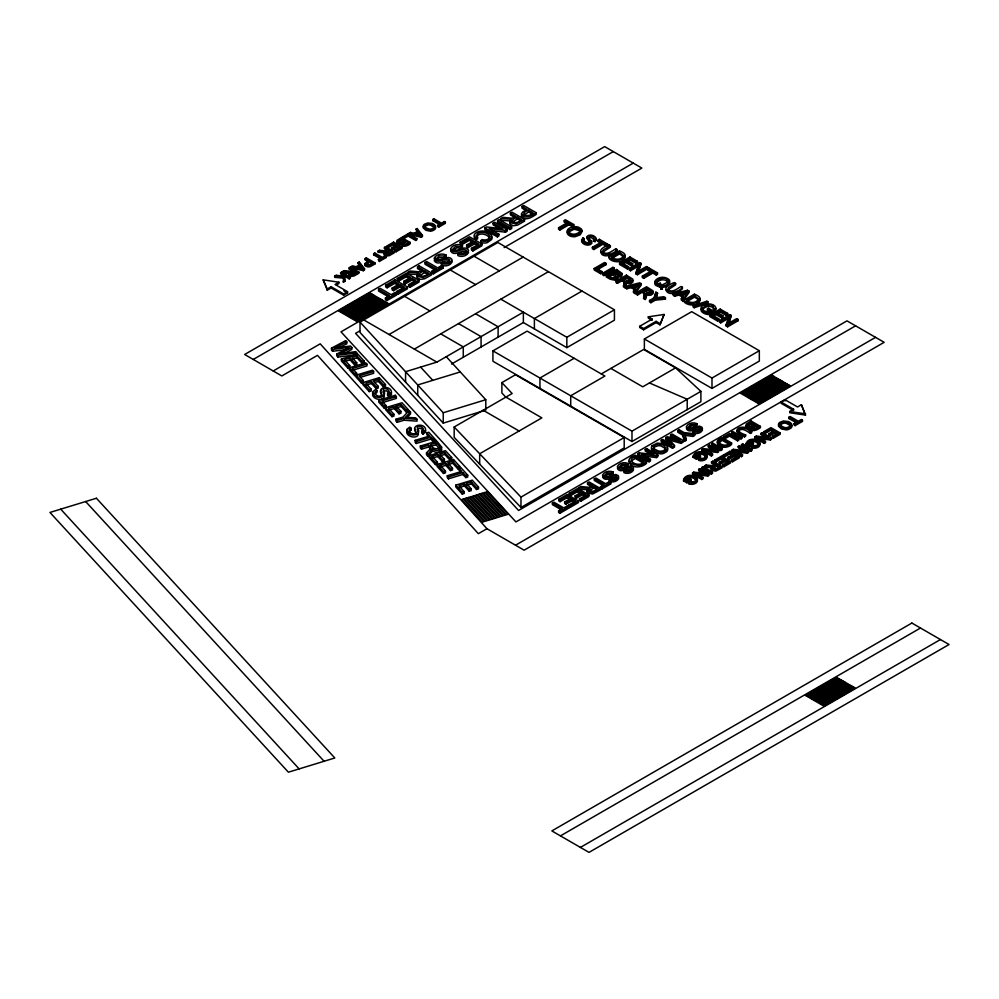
<?xml version="1.0" encoding="UTF-8"?>
<svg xmlns="http://www.w3.org/2000/svg" width="999" height="999" viewBox="0 0 999 999"><rect width="100%" height="100%" fill="white"/><g stroke="black" fill="none" stroke-linecap="round" stroke-linejoin="round"><path stroke-width="1.5" d="M344.942 281.331L344.942 280.12L343.406 281.006L343.406 282.218L344.942 281.331L344.942 275.212L349.2 277.66L350.324 277.01L350.324 278.221L349.2 278.871L344.942 276.423L344.942 275.212M745.716 426.173L745.903 427.06A3.834 2.21 0 0 0 747.702 428.296L750.823 428.209L750.823 426.91L747.702 426.985A3.834 2.21 0 0 1 745.903 425.761L746.278 424.026L751.136 421.029L760.401 426.373L760.401 427.684C758.166 429.37 752.322 432.754 750.624 428.746L750.823 428.209M489.697 239.098L489.722 238.162C487.512 233.878 478.184 231.868 476.511 237.325M436.338 260.364L439.135 257.655L444.592 257.717L446.016 256.731L446.016 254.982C442.157 253.047 436.201 254.133 434.203 258.167L434.303 259.016C438.236 264.885 445.267 256.843 449.837 259.777C449.775 262.637 445.117 263.574 442.869 262.362L441.408 263.349L441.408 265.11C444.93 266.833 450.174 265.734 452.06 262.163L451.998 261.363M343.594 274.425L343.594 275.637L340.634 273.926L340.634 272.715L343.594 274.425L343.556 276.024L336.176 275.287L334.677 276.149L334.677 277.36L343.531 278.134L343.531 276.923L334.677 276.149M343.406 282.218L343.531 276.923M620.479 275.374L616.795 272.452L616.645 269.493L606.268 275.487L606.268 276.948L610.227 279.233L615.446 280.344A4.296 2.485 0 0 0 617.832 279.171L617.669 277.16L621.328 276.723L622.14 274.488M424.725 227.36L425.374 226.011L428.084 224.962A4.108 2.373 0 0 1 430.594 225.187L433.628 226.948L433.991 228.434M653.446 448.901L654.295 447.127L657.841 445.754A5.382 3.109 0 0 1 661.151 446.041L665.122 448.351L665.596 450.299M586.775 238.112L589.897 242.682M695.978 481.206C695.292 476.835 687.537 476.248 685.489 480.057M758.478 445.117C757.804 440.746 750.049 440.159 747.989 443.968M432.292 448.713L427.934 454.433L427.934 456.281L432.155 451.573L432.292 448.713L434.765 450.074A4.558 2.635 0 0 0 438.311 450.249L441.308 448.888L441.92 447.365L436.788 441.083L420.342 446.066L420.342 447.914L421.478 449.175L428.783 446.965L430.744 449.85M628.846 461.363C630.406 468.868 642.057 468.044 646.54 463.261L646.54 461.675L635.302 455.182C618.219 461.176 640.784 470.517 646.54 461.675M414.872 428.821L416.084 433.691M790.147 426.898L789.759 425.287L786.488 423.389A4.433 2.56 0 0 0 783.765 423.151L780.843 424.288L780.294 426.273M665.834 289.61C667.819 296.89 678.995 292.482 682.417 288.748L682.417 287.275L681.043 286.488C677.534 288.411 671.565 293.818 667.769 289.186L668.531 287.537L675.624 283.366L675.624 284.827L667.669 290.097M718.618 443.119L722.215 440.297L729.282 444.38L729.282 443.081L722.215 438.998C713.011 441.958 726.048 448.489 729.282 443.081M656.58 283.404C658.229 279.645 664.198 278.634 667.282 281.306A4.658 2.685 0 0 1 667.557 283.604M685.339 480.531C686.176 469.493 705.369 482.629 689.847 481.768L689.035 483.891C691.932 485.227 698.588 483.653 697.339 479.607A7.98 4.608 0 0 0 696.99 479.12M705.306 458.166C706.393 455.02 701.273 453.583 698.813 454.108C695.217 455.669 693.031 458.179 696.678 453.571C703.446 449.238 710.626 460.052 699.437 458.229L698.626 460.352C701.523 461.688 708.179 460.114 706.93 456.068M747.851 444.443C748.688 433.404 767.869 446.541 752.347 445.679L751.548 447.802C754.432 449.138 761.088 447.564 759.839 443.519M624.225 284.827L624.662 282.617L622.002 280.707L617.394 283.366L616.021 282.58L616.021 281.119L626.398 275.125L632.829 279.158L632.991 280.394L631.293 281.83A3.609 2.085 0 0 1 628.533 282.168L626.111 281.493L626.385 284.428L625.162 287.862L623.438 286.863L624.313 280.632L622.002 279.245L617.394 281.905L616.021 281.119M686.962 482.842L687.062 480.219L689.785 478.646L690.871 479.27L690.871 480.581L686.962 482.842L683.516 480.869C683.516 474.925 692.107 473.901 696.003 476.923A7.98 4.608 0 0 1 697.339 478.296C698.576 482.342 691.932 483.928 689.035 482.579M683.516 480.869L683.803 479.97M694.929 455.681L696.653 456.68L699.375 455.107L700.461 455.731L700.461 457.043L696.553 459.315L693.119 457.33C693.106 451.386 701.698 450.362 705.594 453.384A7.98 4.608 0 0 1 706.93 454.77C708.166 458.803 701.523 460.389 698.626 459.053M693.119 457.33L693.893 455.631M747.851 443.131L749.575 444.13L752.297 442.557L753.371 443.181L753.371 444.493L749.462 446.753L746.028 444.78C746.016 438.836 754.607 437.812 758.516 440.834A7.98 4.608 0 0 1 759.839 442.22C761.088 446.253 754.432 447.839 751.548 446.491M746.028 444.78L746.802 443.069M629.208 268.544L639.585 262.55L640.996 263.361L638.299 271.216L646.44 266.508L647.764 267.27L647.764 268.731L637.387 274.725L635.976 273.913L635.976 272.452L638.673 264.598L630.519 269.305L629.208 268.544L629.208 270.005L630.519 270.766L638.673 266.059L638.673 264.598M638.748 271.366L640.996 263.361M655.918 292.158L653.933 297.927L649.537 300.462L649.537 301.923L650.911 302.722L655.307 300.187L665.434 299.126L665.434 297.652L663.823 296.728L655.794 297.739L657.579 293.132L655.918 292.158L654.42 297.952M719.43 320.642L729.807 314.648L731.218 315.459L728.521 323.314L736.675 318.606L737.986 319.368L737.986 320.829L727.609 326.823L726.198 326.011L726.198 324.538L728.908 316.683L720.754 321.391L719.43 320.642L719.43 322.103L720.754 322.864L728.908 318.144L726.198 326.011M728.97 323.464L731.218 315.459M635.976 273.913L638.673 266.059M401.323 242.932C401.398 247.265 408.591 244.231 410.189 242.445L410.189 243.656C408.354 246.129 399.937 248.401 401.323 242.932L398.439 243.019A3.546 2.048 0 0 1 396.778 241.883L397.115 240.272L401.623 237.5L410.189 242.445M750.823 426.91L750.624 427.447C752.322 431.456 758.166 428.072 760.401 426.373M656.505 297.577L657.579 293.132M635.414 288.686L633.478 291.196L633.478 292.657L635.039 293.556L641.171 285.115L641.171 283.654L639.697 282.804L625.324 286.488L626.785 287.337L631.068 286.176L635.414 288.686L635.414 290.147L631.068 287.637L626.785 288.798L625.324 287.949L626.111 281.493M645.304 299.488L646.253 293.119L648.676 293.806A3.609 2.085 0 0 0 651.435 293.456L653.134 292.02L652.971 290.784L646.54 286.75L636.163 292.744L636.163 294.205L637.537 295.005L642.145 292.332L644.805 294.255L643.581 298.489L645.304 299.488L646.528 296.054L646.253 293.119M643.581 298.489L644.455 292.27L642.145 290.871L637.537 293.531L636.163 292.744M451.024 249.538L450.749 251.273C454.695 257.143 461.713 249.101 466.296 252.023M602.909 475.749L602.659 477.322C606.218 482.617 612.562 475.362 616.683 477.997M617.744 467.182L617.507 468.756C621.066 474.038 627.397 466.795 631.53 469.43L631.605 470.017M686.7 427.372L686.463 428.946C690.009 434.24 696.353 426.985 700.474 429.62L700.561 430.207M702.772 309.64C704.807 305.869 712.549 304.92 714.16 309.378M602.422 252.435L610.377 247.153L610.377 245.692L609.003 244.892C588.935 252.397 610.526 259.053 617.17 249.613L617.17 251.074C614.335 255.107 601.286 259.153 600.799 251.548M652.172 319.081L639.697 326.286L639.697 327.522L643.618 329.795L656.106 322.59L659.977 324.825L664.098 314.46L648.301 316.833L648.301 318.082L652.172 320.317L652.172 319.081L648.301 316.833M659.977 324.825L664.098 314.46M349.013 273.913L348.826 274.275A2.972 1.723 0 0 0 349.325 275.599L351.373 276.411L354.046 275.999L358.916 273.264L358.916 272.053L350.337 267.108L349.213 267.757L349.213 268.968L353.009 271.166L353.009 269.955L349.213 267.757M350.324 274.275L353.996 271.728L356.83 273.364L356.83 272.165L353.996 270.529L350.499 272.727L350.886 273.988A1.811 1.049 0 0 0 352.759 274.263L356.83 272.165M419.143 276.286L424.475 272.59L427.572 274.375M712.724 468.956L716.683 466.196L719.742 467.969L719.742 466.67L716.683 464.897C708.116 467.907 716.333 471.153 719.742 466.67M452.809 250.362L456.768 247.789L461.051 248.214L462.462 247.24L462.462 245.479C458.616 243.544 452.659 244.63 450.661 248.664L450.749 249.513C454.695 255.382 461.713 247.352 466.296 250.274C466.233 253.134 461.563 254.071 459.328 252.872L457.867 253.846L457.867 255.607C461.388 257.342 466.633 256.231 468.519 252.66L468.007 251.136M619.355 467.932L622.939 465.609L626.798 465.984L628.071 465.109L628.071 463.524C624.6 461.775 619.218 462.762 617.432 466.396L617.507 467.17C621.066 472.465 627.397 465.209 631.53 467.844C631.468 470.429 627.26 471.278 625.237 470.192L623.925 471.078L623.925 472.664C627.097 474.225 631.83 473.226 633.528 470.005L633.066 468.631M688.311 428.121L691.882 425.799L695.741 426.186L697.027 425.299L697.027 423.713C693.556 421.965 688.174 422.952 686.375 426.585L686.463 427.36C690.009 432.654 696.353 425.399 700.474 428.034C700.424 430.619 696.216 431.468 694.193 430.382L692.869 431.268L692.869 432.854C696.053 434.415 700.774 433.416 702.484 430.194L702.022 428.821M374.912 394.043L376.948 392.432L376.948 390.584L375.686 389.448L372.602 391.808C372.427 400.437 389.685 398.589 383.054 389.697C385.252 386.338 392.52 391.958 387.575 393.594L387.575 395.442L388.823 396.603L391.521 394.518L391.246 392.582M409.053 431.655L411.089 430.045L411.089 428.196L409.827 427.06L406.743 429.42C406.568 438.049 423.826 436.201 417.195 427.31C419.393 423.951 426.673 429.57 421.715 431.206L421.715 433.054L422.964 434.215L425.661 432.13L425.399 430.194M583.503 241.121L584.353 238.661L582.941 237.987L581.568 240.185C583.216 243.619 589.348 245.155 591.845 241.883L591.883 241.234C582.966 235.677 595.941 233.978 593.593 239.498L593.593 240.959L595.017 241.658L596.141 240.422L595.879 239.011M698.151 301.398L698.264 299.55L694.517 297.153L687.911 300.961M398.214 242.158L401.498 239.947L403.459 241.084M747.464 426.061L751.011 423.676L753.134 424.9M582.117 240.11L581.568 241.646C583.216 245.08 589.348 246.616 591.845 243.344L590.983 241.271M373.201 392.719L372.602 393.656C371.64 399.812 385.102 402.06 384.203 395.267M407.342 430.332L406.743 431.268C405.781 437.425 419.243 439.672 418.356 432.879M402.41 244.305L405.457 242.233L405.457 241.021C398.951 242.894 405.519 246.229 408.042 242.52L408.042 243.731M738.598 431.068C741.907 426.86 747.352 431.63 750.474 433.404L751.698 432.704L751.698 431.393C745.966 422.627 726.635 429.32 744.43 435.601L745.654 434.89L745.654 436.201L744.43 436.9L737.899 433.042L736.875 431.668L737.549 430.157M630.881 461.376L635.139 458.391L643.731 463.349L643.731 461.763L635.139 456.805C623.963 460.402 639.797 468.344 643.731 461.763M381.181 390.522L380.569 392.008L381.943 396.079M655.107 282.18L655.956 281.156M365.135 264.023L364.722 264.91A3.634 2.098 0 0 0 365.397 266.046L368.082 267.008L370.279 266.608L374.9 264.036L374.9 262.824L366.333 257.879L365.197 258.529L365.197 259.74L368.681 261.75L368.681 260.539L365.197 258.529M521.965 214.423L521.378 215.722A5.282 3.047 0 0 0 522.352 217.382C526.86 220.879 532.292 216.845 536.176 214.448L536.176 212.7L523.701 205.494L522.052 206.443L522.052 208.204L525.861 210.402M635.039 293.556L635.039 292.095L641.171 283.654M683.266 296.129L681.33 298.639L681.33 300.1L682.904 301.011L682.904 299.538L689.035 291.096L687.549 290.247L673.189 293.931L673.189 295.392L674.637 296.241L678.92 295.08L683.266 297.59L683.266 296.129L678.92 293.619L674.637 294.78L673.189 293.931M682.904 301.011L689.035 292.557L689.035 291.096M715.946 308.828L715.072 310.951L713.486 310.427L713.486 308.966C715.047 299.013 692.457 310.002 708.541 311.875L710.476 310.764L707.417 309.003L707.417 310.464L709.452 311.638M523.826 215.122L528.596 211.975L533.054 214.548M715.072 310.951L715.983 308.054C715.147 304.333 710.014 303.496 706.755 304.108A8.954 5.17 0 0 0 704.07 304.97C696.915 307.617 704.295 314.26 709.19 313.062L713.049 310.839L713.049 312.3L709.19 314.523C705.956 314.847 698.251 311.825 701.985 307.779M383.054 391.558L386.388 390.734L389.298 393.194M397.115 241.471L396.778 243.082A3.546 2.048 0 0 0 398.439 244.218L401.323 244.143M587.699 490.322L587.025 491.321A3.909 2.248 0 0 0 587.674 493.031L592.682 494.006L600.262 489.985L600.262 488.399L589.01 481.905L587.524 482.767L587.524 484.34L592.519 487.225M711.65 468.144L711.101 468.956A3.209 1.861 0 0 0 711.638 470.367L715.759 471.166L721.99 467.857L721.99 466.545L712.737 461.201L711.513 461.913L711.513 463.211L714.597 464.997M639.31 283.841L636.101 287.787L632.579 285.764L639.31 283.841L639.31 285.302L632.579 287.225M717.682 441.845C715.621 448.389 728.521 448.851 731.605 444.305L731.605 443.007L722.339 437.662C708.279 442.594 726.86 450.274 731.605 443.007M435.327 258.167L434.303 260.776C438.236 266.646 445.267 258.604 449.837 261.526L449.937 262.175M409.115 410.589L402.947 417.12L395.979 419.23L395.979 421.079L397.127 422.34L404.096 420.229L417.008 421.153L417.008 419.305L415.684 417.832L405.332 417.307L410.502 412.125L409.115 410.589L409.115 412.45M407.242 417.345L410.502 413.973L410.502 412.125M684.303 479.158L685.002 478.446M689.035 483.891L689.847 483.079M751.548 447.802L752.347 445.679M427.934 456.281L426.498 454.707L426.498 452.859L430.232 448.976L430.669 447.29L428.783 445.117L421.478 447.327L420.342 446.066M604.782 475.999L608.091 474.175L611.95 474.562L613.236 473.676L613.236 472.09C609.752 470.354 604.383 471.328 602.584 474.962L602.659 475.736C606.218 481.031 612.562 473.776 616.683 476.423C616.633 478.996 612.424 479.845 610.401 478.758L609.078 479.645L609.078 481.231C612.262 482.792 616.982 481.793 618.693 478.571L618.231 477.197M593.593 240.959L594.23 240.322M491.121 236.426L491.82 237.675A7.093 4.096 0 0 1 491.633 239.535L487.412 242.582A6.456 3.734 0 0 1 483.041 242.944L480.806 242.47L480.806 240.709L482.055 239.548C484.677 240.547 489.685 239.885 489.722 236.401C488.436 231.019 473.726 230.707 477.572 237.175L477.572 238.936L475.499 239.648L474.238 237.487A6.693 3.871 0 0 1 474.975 235.452M512.3 222.153L517.382 218.943L520.479 220.729M589.223 490.859L593.806 487.974L596.291 489.41M584.353 238.661L583.478 240.16C587.037 245.055 593.468 242.058 586.7 237.225L586.775 236.651C589.123 233.716 594.655 235.127 596.203 238.262L595.017 241.658M588.711 238.224L591.321 237.637L594.243 239.36M353.009 269.955L350.287 271.228L344.218 270.642L342.794 271.466L342.794 272.677L347.702 273.264L349.8 273.127L349.8 271.915L348.826 273.077A2.972 1.723 0 0 0 349.325 274.388L353.134 275.125L358.916 272.053M384.59 253.172L385.052 251.573L384.078 252.722A2.972 1.723 0 0 0 384.565 254.033L387.537 254.895L390.359 253.896M417.707 275.187L418.381 274.613L408.179 273.951L408.179 272.203L410.252 271.004L419.068 271.84L423.052 270.005L417.507 266.808L417.507 268.569L421.94 271.116M510.614 221.553L511.276 220.979L501.073 220.317L501.073 218.556L503.146 217.357L511.975 218.207L515.946 216.371L510.414 213.174L510.414 214.922L514.847 217.482M441.408 263.349C444.93 265.085 450.174 263.973 452.06 260.402L451.998 259.603C448.027 253.696 440.571 262.749 436.338 258.616L439.135 255.894L444.592 255.956L446.016 254.982M457.867 253.846C461.388 255.582 466.633 254.47 468.519 250.899L468.456 250.1C464.485 244.193 457.03 253.259 452.797 249.113L455.594 246.391L461.051 246.453L462.462 245.479M609.078 479.645C612.262 481.206 616.982 480.207 618.693 476.985L618.231 475.611L615.734 474.488L607.155 476.436L604.507 475.374L607.03 472.914L611.95 472.977L613.236 472.09M623.925 471.078C627.097 472.639 631.83 471.64 633.528 468.419L633.066 467.045L630.569 465.921L622.002 467.869L619.355 466.795L621.878 464.348L626.798 464.41L628.071 463.524M692.869 431.268C696.053 432.829 700.774 431.83 702.484 428.608L702.022 427.235L699.525 426.111L690.946 428.059L688.299 426.998L690.821 424.538L695.741 424.6L697.027 423.713M397.639 241.046L398.351 240.597M696.553 459.315L696.553 458.004L700.461 455.731M690.871 479.27L686.962 481.543L683.516 479.557M749.462 446.753L749.462 445.454L753.371 443.181M340.634 272.715L341.758 272.065L350.324 277.01M351.261 266.571L352.56 265.834L356.156 266.745L359.74 264.685L358.079 262.637L359.29 261.95L364.56 268.793L364.56 270.005L363.336 270.704L351.261 267.782L351.261 266.571L363.336 269.493L364.56 268.793M373.651 253.646L374.787 252.997L382.342 257.355L385.164 255.732L386.176 256.318L386.176 257.517L379.383 261.438L378.371 259.653L381.206 258.017L373.651 253.646L373.651 254.857L381.206 259.216M385.052 252.772L378.034 252.322L378.034 251.111L379.47 250.287L385.527 250.874L388.261 249.613L384.453 247.415L384.453 248.614L388.261 250.811M384.453 247.415L385.589 246.753L394.155 251.698L394.155 252.909L389.298 255.657L386.625 256.056L384.565 255.245A2.972 1.723 0 0 1 384.078 253.933M387.175 247.053L387.175 245.841L393.569 242.145L402.135 247.103L402.135 248.301L395.941 251.885L394.93 250.087L399.987 247.165L399.987 248.376L397.365 246.865L392.632 249.6L391.62 249.013L391.62 247.814L396.366 245.067L393.444 243.394L387.175 247.053L388.186 247.64L393.444 244.593L396.366 246.278M402.922 236.751L408.279 233.654L416.845 238.599L416.845 239.81L415.709 240.472L408.154 236.101L403.933 238.536L402.922 237.962L402.922 236.751L403.933 237.337L408.154 234.89L415.709 239.261L416.845 238.599M409.14 233.167L410.427 232.417L414.023 233.341L417.607 231.268L415.959 229.221L417.157 228.534L422.44 235.377L422.44 236.588L421.216 237.287L409.14 234.365L409.14 233.167L421.216 236.089L422.44 235.377M432.854 219.468L433.991 218.818L441.546 223.177L444.368 221.553L445.379 222.128L445.379 223.339L438.586 227.26L437.574 225.474L440.409 223.838L432.854 219.468L432.854 220.679L440.409 225.037M342.794 272.677L344.218 271.853M349.213 268.968L350.337 268.319L350.337 267.108M351.261 267.782L352.56 267.033M365.197 259.74L366.333 259.091L366.333 257.879M373.651 254.857L374.787 254.208L374.787 252.997M384.453 248.614L385.589 247.964M404.445 240.434L401.498 238.736L398.376 240.697L399.325 242.22A1.836 1.061 0 0 0 401.074 242.22L404.445 240.434L404.445 241.646M409.14 234.365L410.427 233.629L410.427 232.417M432.854 220.679L433.991 220.03L433.991 218.818M360.327 265.409L360.327 266.608L357.43 268.294L357.43 267.083L360.327 265.409L363.074 268.606L363.074 269.817M368.681 260.539L364.722 263.699A3.634 2.098 0 0 0 365.397 264.847L368.818 265.771L371.665 264.698M418.206 231.993L415.297 233.666L420.954 235.202L418.206 231.993L419.78 235.19M374.9 264.036L369.692 261.126C362.15 263.149 370.154 267.195 372.752 262.899L372.752 264.098L369.692 262.337L366.633 264.211L366.471 265.235M416.271 234.315L418.206 233.204M392.083 251.81L389.248 250.175L385.751 252.372L386.138 253.634A1.811 1.049 0 0 0 387.999 253.908L392.083 251.81L392.083 253.022L389.248 251.386L385.602 254.27M391.62 247.814L392.632 248.389L397.365 245.654L399.987 247.165M327.272 290.222L327.272 288.973L331.144 286.738L343.631 293.943L347.552 291.671L347.552 292.919L343.631 295.18L331.144 287.974L327.272 290.222L323.164 279.857L338.948 282.23L338.948 283.479L336.363 284.965M338.948 282.23L335.077 284.465L347.552 291.671M370.554 265.372L374.9 262.824M378.371 259.653L379.383 260.24L386.176 256.318M389.373 254.583L394.155 251.698M394.93 250.087L395.941 250.674L402.135 247.103M437.574 225.474L438.586 226.049L445.379 222.128M253.259 359.453L613.286 151.586M389.548 297.402L378.559 291.059L378.559 289.298L380.207 288.349L391.196 294.693L395.304 292.32L398.414 293.981L407.43 288.786L407.43 287.025L394.955 279.832L385.651 285.202L385.651 286.95L387.125 287.799L394.78 283.391L397.964 285.227M409.578 278.521L406.393 276.673L398.738 281.094L397.277 280.244L397.277 278.496L406.581 273.114L419.043 280.319L419.043 282.08L410.027 287.275L408.554 286.426L408.554 284.678L415.921 280.419L412.1 278.221L405.207 282.193L403.746 281.356L403.746 283.117L405.207 283.953L412.1 279.97L414.647 281.443M417.507 266.808L419.168 265.859L431.63 273.052L431.63 274.812L424.55 278.796L420.654 279.383L417.682 278.197A4.333 2.498 0 0 1 416.958 276.286M434.777 269.88L425 264.236L425 262.475L426.66 261.526L437.649 267.882L441.758 265.509L443.231 266.358L443.231 268.107L433.354 273.813L431.88 272.964L431.88 271.216L436.001 268.831L436.001 270.592M472.49 242.195L469.305 240.359L461.65 244.78L460.177 243.931L460.177 242.17L469.48 236.8L481.955 243.993L481.955 245.754L472.939 250.961L471.466 250.112L471.466 248.351L478.833 244.106L475.012 241.895L468.119 245.879L466.645 245.03L466.645 246.79L468.119 247.64L475.012 243.656L477.559 245.13M492.095 230.644L505.469 232.18L507.155 231.206L507.155 229.445L505.469 230.419L489.123 228.559L498.913 234.203L498.913 235.964L497.34 236.875L484.865 229.67L484.865 227.922L486.563 226.948L502.909 228.821L493.106 223.164L493.106 224.912L500.462 229.158M493.106 223.164L494.692 222.253L507.155 229.445M497.577 220.579L499.225 219.63L511.7 226.823L511.7 228.584L510.052 229.533L497.577 222.34L497.577 220.579L510.052 227.772L511.7 226.823M510.414 213.174L512.062 212.213L524.537 219.418L524.537 221.166L517.457 225.162L513.561 225.749L510.576 224.563A4.333 2.498 0 0 1 509.865 222.652M385.651 285.202L387.125 286.051L394.78 281.631L399.026 284.078L392.132 288.062L392.132 289.822L393.594 290.659L400.487 286.676L403.034 288.149M397.277 278.496L398.738 279.345L406.393 274.925L410.639 277.372L403.746 281.356M460.177 242.17L461.65 243.019L469.305 238.599L473.551 241.059L466.645 245.03M528.596 210.227C517.432 214.023 529.033 218.506 533.054 212.799L528.596 210.227L528.596 211.975M424.475 270.829C412.937 274.887 424.013 279.258 428.608 273.214L424.475 270.829L424.475 272.59M517.382 217.195C505.844 221.254 516.92 225.624 521.503 219.568L517.382 217.195L517.382 218.943M392.132 288.062L393.594 288.911L400.487 284.927L404.308 287.125L396.94 291.383L396.94 293.132M385.427 298.027L386.9 298.876L396.778 293.169L396.778 294.93L386.9 300.637L385.427 299.787L385.427 298.027L389.548 295.642L378.559 289.298M396.94 291.383L398.414 292.232L407.43 287.025M408.554 284.678L410.027 285.527L419.043 280.319M431.63 273.052L423.226 277.51L417.682 276.448A4.333 2.498 0 0 1 416.958 274.538L418.381 272.852L408.179 272.203M431.88 271.216L433.354 272.065L443.231 266.358M471.466 248.351L472.939 249.201L481.955 243.993M484.865 227.922L497.34 235.115L498.913 234.203M524.537 219.418L516.133 223.876L510.576 222.802A4.333 2.498 0 0 1 509.865 220.904L511.276 219.218L501.073 218.556M536.176 212.7C532.292 215.085 526.86 219.118 522.352 215.634A5.282 3.047 0 0 1 521.378 213.973L522.777 211.963L527.122 209.378L522.052 206.443M273.214 370.979L320.204 343.843L486.963 528.721L524.125 550.187L884.165 342.32L846.99 320.866L518.581 510.464L355.569 333.366L359.628 331.031M633.241 163.112L340.996 331.843L515.946 521.928L855.594 325.836M484.328 410.552L443.244 423.114L360.015 332.455L360.015 322.078L497.864 242.495L614.435 309.79L614.435 320.167L566.833 347.652L523.364 322.552L451.511 364.048M504.12 247.602L641.857 168.082L604.682 146.616L244.655 354.483L281.818 375.949L317.495 355.357L478.346 533.691L486.963 528.721M566.57 223.277L564.285 221.953L564.285 220.492L565.509 219.792L573.738 224.538L573.738 225.999L572.514 226.711L569.08 224.725L559.927 230.007L558.553 229.221L558.553 227.747L567.707 222.465L567.707 223.926M564.285 221.953L565.509 221.254M558.553 227.747L559.927 228.546L569.08 223.264L573.738 225.999M573.738 224.538L572.514 225.25L572.514 226.711M389.048 334.515L523.151 257.093M598.126 240.022L599.35 239.323L607.579 244.068L607.579 245.529L606.356 246.241L602.921 244.256L593.756 249.538L592.382 248.751L592.382 247.29L601.548 242.008L601.548 243.469L598.126 241.496L598.126 240.022L601.548 242.008M598.126 241.496L599.35 240.784L599.35 239.323M414.323 349.113L548.426 271.678M592.382 247.29L593.756 248.077L602.921 242.794L606.356 244.78L607.579 244.068M610.377 245.692L603.271 249.862L602.522 251.511C606.306 256.156 612.287 250.737 615.796 248.813L617.17 249.613M609.078 256.918L619.455 250.924C635.189 256.568 614.31 265.06 609.078 256.918L609.078 258.379C612.687 263.449 626.71 263.012 624.725 255.607M619.605 252.435L611.675 257.005C614.922 260.264 621.902 260.09 623.613 255.507L619.605 252.435L619.605 253.896L611.675 258.466M605.931 263.299L596.778 268.594L601.885 271.541L601.885 273.002L600.661 273.714L594.18 269.967L594.18 268.506L604.557 262.512L605.931 263.299L605.931 264.772L596.778 270.055M405.569 382.08L405.569 371.703L436.863 362.125L523.364 312.188L523.364 322.552M594.18 268.506L600.661 272.252L601.885 271.541M626.922 261.788L626.922 260.327L632.667 263.636L632.667 265.11L631.443 265.809L625.711 262.487L622.177 264.535L622.177 263.074L628.546 266.745L628.546 268.207L627.322 268.918L619.58 264.448L619.58 262.987L629.957 256.993L637.462 261.326L637.462 262.787L636.238 263.499L630.107 259.952L629.957 256.993M602.534 273.326L612.911 267.332L614.285 268.132L614.285 269.593L603.908 275.587L602.534 274.787L602.534 273.326L603.908 274.126L614.285 268.132M622.177 263.074L625.711 261.026L631.443 264.348L632.667 263.636M626.922 260.327L630.107 258.491L636.238 262.038L637.462 261.326M627.984 261.176L630.107 259.952M581.992 291.059L534.39 318.544L534.39 328.921M612.437 273.514L608.866 275.574C612.062 280.619 621.091 275.974 612.437 273.514L612.437 274.975L616.183 277.335M610.052 276.348L612.437 274.975M613.661 274.263L616.795 272.452M619.58 262.987L627.322 267.457L628.546 266.745M601.311 373.938L643.693 349.463L675.561 367.869L700.886 391.371L700.886 401.735L631.98 441.521L492.919 361.238L492.919 350.874L527.135 331.119L604.919 376.036L570.716 395.779L570.716 406.156M626.623 276.573L623.189 278.559L627.809 281.006L630.981 280.269L630.794 279.121L626.623 276.573L626.623 278.034L631.118 281.181M624.338 279.358L626.623 278.034M635.976 272.452L637.387 273.264L647.764 267.27M648.064 268.856L649.288 268.157L657.517 272.902L657.517 274.363L656.293 275.075L652.859 273.089L643.706 278.371L642.332 277.585L642.332 276.124L651.485 270.841L648.064 268.856L648.064 270.329L650.349 271.641M648.064 270.329L649.288 269.618L649.288 268.157M642.332 276.124L643.706 276.91L652.859 271.628L656.293 273.614L657.517 272.902M643.331 290.185L646.765 288.212L651.261 291.346L648.676 292.757L643.331 290.185L643.331 291.646M644.48 290.996L646.765 289.673L650.936 292.207M500.824 299.163L566.833 337.275L614.435 309.79M501.885 382.617L515.484 374.762L624.2 437.525L624.2 447.902L520.979 507.492L454.17 437.362L454.17 426.998L512.15 393.519L501.885 382.617L501.885 392.982L505.993 397.352M649.537 300.462L650.911 301.261L655.307 298.726L665.434 297.652M682.417 287.275C675.774 296.715 654.183 290.06 674.25 282.567L675.624 283.366M574.163 358.266L539.947 378.022L539.947 388.399M683.99 300.175L694.38 294.181C710.102 299.825 689.235 308.316 683.99 300.175L683.99 301.636C687.612 306.693 701.623 306.268 699.65 298.863M686.588 300.262L694.517 295.679L698.538 298.751C696.815 303.346 689.847 303.521 686.588 300.262L686.588 301.723M639.697 326.286L643.618 328.546L656.106 321.341L659.977 323.576M644.367 338.998L691.708 311.676L759.327 350.711L759.327 361.089L711.987 388.411L644.367 349.375L644.367 338.998L711.987 378.047L759.327 350.711M707.417 309.003L708.641 308.304L713.049 310.839M712.399 316.621L712.399 315.16L718.768 318.843L718.768 320.304L717.544 321.016L709.802 316.533L709.802 315.072L720.179 309.078L727.684 313.411L727.684 314.885L726.46 315.584L720.329 312.05L718.206 313.274M712.399 315.16L715.933 313.124L721.678 316.433L722.889 315.734L722.889 317.195L721.678 317.894L715.933 314.585L713.573 315.946M717.157 313.886L717.157 312.425L720.329 310.589L726.46 314.123L727.684 313.411M709.802 315.072L717.544 319.543L718.768 318.843M726.198 324.538L727.609 325.362L737.986 319.368M675.561 367.869L642.757 386.813L610.876 368.419M492.919 350.874L631.98 431.156L700.886 391.371M520.979 507.492L520.979 497.115L624.2 437.525M552.385 503.046L553.883 502.185L563.798 507.917L567.494 505.781L568.831 506.543L568.831 508.129L559.915 513.274L558.591 512.512L558.591 510.926L562.312 508.778L552.385 503.046L552.385 504.632L561.063 509.64M569.58 499.188L567.02 497.714L560.127 501.698L558.791 500.936L558.791 499.35L567.182 494.505L578.433 500.998L578.433 502.584L570.304 507.28L568.968 506.505L568.968 504.92L575.611 501.086L572.165 499.1L565.946 502.697L564.635 501.935L564.635 503.521L565.946 504.283L572.165 500.686L574.462 502.01M581.331 493.881L577.497 491.67L570.604 495.654L569.268 494.88L569.268 493.306L577.659 488.461L588.911 494.942L588.911 496.528L580.781 501.223L579.445 500.462L579.445 498.876L586.088 495.042L582.654 493.056L576.423 496.64L575.112 495.879L575.112 497.465L576.423 498.226L582.654 494.642L584.939 495.966M588.311 489.797L579.108 489.21L579.108 487.624L580.981 486.538L588.935 487.312L592.519 485.639L587.524 482.767M594.28 478.858L595.779 477.997L605.694 483.728L609.39 481.593L610.726 482.355L610.726 483.941L601.81 489.085L600.486 488.324L600.486 486.738L604.208 484.59L594.28 478.858L594.28 480.444L604.208 486.176M644.592 456.231L656.38 457.579L657.904 456.693L657.904 455.119L656.38 455.994L641.645 454.308L650.474 459.403L650.474 460.989L649.05 461.813L637.799 455.319L637.799 453.733L639.323 452.859L654.07 454.545L645.229 449.45L645.229 451.036L652.809 455.407M645.229 449.45L646.653 448.626L657.904 455.119M670.379 440.309L680.993 443.369L683.241 442.07L683.241 440.484L680.993 441.783L668.169 438.074L674.512 445.529L674.512 447.115L672.514 448.264L661.263 441.77L661.263 440.184L662.699 439.36L672.115 444.792L665.971 437.475L667.307 436.7L680.132 440.347L670.554 434.827L670.554 436.413L676.548 439.86M670.554 434.827L671.99 433.991L683.241 440.484M684.377 433.716L686.263 438.736L686.263 440.322L684.527 441.333L682.529 434.99L677.772 432.242L677.772 430.656L679.258 429.795L684.028 432.555L694.842 433.791L694.842 435.377L693.031 436.426L684.377 435.302L684.377 433.716L693.031 434.84L694.842 433.791M558.791 499.35L560.127 500.112L567.02 496.128L570.854 498.339L564.635 501.935M569.268 493.306L570.604 494.068L577.497 490.084L581.331 492.295L575.112 495.879M671.228 445.329L665.971 439.061L667.307 438.286M593.806 486.388C583.404 490.047 593.394 493.993 597.527 488.536L593.806 486.388L593.806 487.974M558.591 510.926L559.915 511.688L568.831 506.543M568.968 504.92L570.304 505.694L578.433 500.998M579.445 498.876L580.781 499.637L588.911 494.942M600.262 488.399L592.682 492.42L587.674 491.458A3.909 2.248 0 0 1 587.025 489.735L588.311 488.211L579.108 487.624M600.486 486.738L601.81 487.5L610.726 482.355M637.799 453.733L649.05 460.227L650.474 459.403M661.263 440.184L672.514 446.678L674.512 445.529M684.527 441.333L684.527 439.747L686.263 438.736M515.521 545.217L875.561 337.35M792.357 409.777L781.118 403.284L781.118 402.048L785.052 399.775L797.527 406.98L801.398 404.745L805.519 415.109L789.734 412.724L789.734 411.488L793.606 409.253L793.606 410.489M705.294 451.098L705.294 449.8L712.562 453.996L712.562 455.294L711.388 455.969L702.135 450.624L702.135 449.325L703.396 448.601L715.521 449.987L708.254 445.791L708.254 447.102L713.099 449.9M708.254 445.791L709.427 445.117L718.681 450.462L718.681 451.76L717.432 452.485L706.817 451.273M711.575 443.881L712.799 443.169L722.052 448.514L722.052 449.812L720.828 450.524L711.575 445.179L711.575 443.881L720.828 449.225L722.052 448.514M723.8 436.813L729.582 433.479L738.848 438.823L738.848 440.122L737.612 440.834L729.457 436.113L724.899 438.748L723.8 438.124L723.8 436.813L724.899 437.45L729.457 434.815L737.612 439.523L738.848 438.823M731.693 432.255L732.916 431.556L742.182 436.9L742.182 438.199L740.946 438.911L731.693 433.566L731.693 432.255L740.946 437.599L742.182 436.9M754.195 424.2L751.011 422.365L747.627 424.488L748.651 426.123A1.986 1.149 0 0 0 750.536 426.136L754.195 424.2L754.195 425.512M702.135 450.624L703.396 449.9M731.693 433.566L732.916 432.854M755.281 424.837C748.251 426.86 755.356 430.457 758.079 426.448L755.281 424.837L755.281 426.136L758.079 427.759M755.281 426.136L752.222 428.034L752.16 429.021M702.135 449.325L711.388 454.67L712.562 453.996M705.294 449.8L717.432 451.186L718.681 450.462M745.654 434.89C730.381 430.194 744.892 424.088 750.474 432.105L751.698 431.393M697.227 474.812L707.841 476.024L709.09 475.299L709.09 474.001L707.841 474.725L695.704 473.339L702.971 477.522L702.971 478.833L701.798 479.508L692.544 474.163L692.544 472.864L693.806 472.14L705.931 473.526L698.663 469.33L698.663 470.629L704.72 474.138M698.663 469.33L699.837 468.656L709.09 474.001M701.985 467.407L703.209 466.708L712.462 472.052L712.462 473.351L711.238 474.063L701.985 468.718L701.985 467.407L711.238 472.752L712.462 472.052M712.15 467.707L704.582 467.22L704.582 465.909L706.118 465.022L712.674 465.659L715.621 464.285L715.621 465.584M723.326 460.089L721.216 458.866L715.534 462.15L714.447 461.526L714.447 460.214L721.353 456.231L730.606 461.575L730.606 462.874L723.913 466.745L722.826 466.108L722.826 464.81L728.296 461.65L725.461 460.015L720.341 462.974L719.255 462.337L719.255 463.648L720.341 464.273L725.461 461.313L727.347 462.412M729.982 451.248L729.844 453.896L724.163 457.167L723.076 456.543L723.076 455.232L729.982 451.248L739.235 456.593L739.235 457.904L732.542 461.763L731.455 461.126L731.455 459.827L736.912 456.668L734.078 455.032L728.958 457.992L727.871 457.367L727.871 458.666L728.958 459.29L734.078 456.343L736.912 457.979M735.227 451.823L747.352 453.209L748.613 452.485L748.613 451.186L747.352 451.91L735.227 450.512L742.494 454.707L742.494 456.019L741.32 456.693L732.067 451.348L732.067 450.049L733.316 449.325L745.454 450.711L738.174 446.516L738.174 447.814L744.243 451.323M738.174 446.516L739.36 445.841L748.613 451.186M741.495 444.592L742.732 443.893L751.985 449.238L751.985 450.537L750.761 451.248L741.495 445.904L741.495 444.592L750.761 449.937L751.985 449.238M758.216 438.549L770.341 439.935L771.603 439.21L771.603 437.912L770.341 438.636L758.216 437.25L765.484 441.446L765.484 442.744L764.31 443.419L755.044 438.074L755.044 436.775L756.305 436.051L768.443 437.437L761.163 433.241L761.163 434.553L767.232 438.049M761.163 433.241L762.337 432.567L771.603 437.912M764.023 432.904L764.023 431.593L770.928 427.609L780.182 432.954L780.182 434.253L773.488 438.124L772.402 437.487L772.402 436.188L777.871 433.029L777.871 434.328L775.037 432.692L769.917 435.651L768.83 435.027L768.83 433.716L773.95 430.769L770.791 428.946L764.023 432.904L765.109 433.529L770.791 430.244L773.95 432.067M788.923 417.22L790.147 416.508L798.313 421.228L801.36 419.468L802.459 420.092L802.459 421.403L795.117 425.636L794.03 425L794.03 423.701L797.09 421.928L797.09 423.239L788.923 418.519L788.923 417.22L797.09 421.928M698.663 470.629L699.837 469.955L699.837 468.656M701.985 468.718L703.209 468.007L703.209 466.708M714.447 460.214L715.534 460.851L721.216 457.567L724.375 459.39L719.255 462.337M723.076 455.232L724.163 455.869L729.844 452.584L732.991 454.408L727.871 457.367M732.067 451.348L733.316 450.624L733.316 449.325M741.495 445.904L742.732 445.192L742.732 443.893M755.044 438.074L756.305 437.35L756.305 436.051M761.163 434.553L762.337 433.866M788.923 418.519L790.147 417.819M749.575 445.442L752.297 443.868L753.371 444.493M768.83 435.027L775.037 431.393L777.871 433.029M692.544 472.864L701.798 478.209L702.971 477.522M721.99 466.545L715.759 469.855L711.638 469.068A3.209 1.861 0 0 1 711.101 467.644L712.15 466.408L704.582 465.909M722.826 464.81L723.913 465.434L730.606 461.575M731.455 459.827L732.542 460.452L739.235 456.593M732.067 450.049L741.32 455.394L742.494 454.707M755.044 436.775L764.31 442.12L765.484 441.446M772.402 436.188L773.488 436.813L780.182 432.954M794.03 423.701L795.117 424.325L802.459 420.092M560.451 835.888L920.491 628.021M580.407 847.414L940.446 639.547M346.803 341.945L334.328 348.077L350.512 346.029L351.885 347.552L339.635 353.933L355.569 351.611L356.718 352.872L356.718 354.72L337.899 357.093L336.8 355.881L336.8 354.033L349.175 347.352L332.63 349.438L331.468 348.164L345.629 340.659L346.803 341.945L346.803 343.806L338.686 347.839M344.792 353.271L351.885 349.4L351.885 347.552M387.575 395.442L388.748 394.817M695.504 454.283L696.203 453.921M780.394 423.264L781.068 422.927M376.948 390.584L374.912 392.195C374.65 395.392 379.408 397.465 381.743 395.379L381.968 394.88C375.487 386.576 391.558 384.615 391.521 392.669L388.823 394.755L388.823 396.603M411.089 428.196L409.053 429.807C408.791 433.004 413.549 435.077 415.896 432.992L416.108 432.492C409.627 424.188 425.699 422.227 425.661 430.282L422.964 432.367L422.964 434.215M401.71 243.182L401.074 243.431A1.836 1.061 0 0 1 399.887 243.544M725.561 446.316L726.348 446.016M687.162 292.744L681.83 294.305M480.806 240.709L483.041 241.196A6.456 3.734 0 0 0 487.412 240.821L491.633 237.787A7.093 4.096 0 0 0 491.82 235.914C488.611 230.444 479.595 229.308 474.975 233.691A6.693 3.871 0 0 0 474.238 235.727L475.499 237.887L477.572 237.175M693.169 305.682L706.917 301.223L707.929 301.81L707.929 303.271L694.193 307.729L693.169 307.143L693.169 305.682L694.193 306.268L707.929 301.81M701.41 304.47L705.544 303.134M755.506 447.19L756.293 446.953M460.277 371.94L417.732 384.952L417.732 395.329M360.015 322.078L443.244 412.749L485.789 399.725L485.789 410.102M344.43 359.715L349.725 365.547L349.725 367.395L347.789 367.982L341.358 360.901L341.358 359.053L357.804 354.071L364.036 360.939L364.036 362.787L362.1 363.374L357.005 357.767L357.005 355.919L351.96 357.442L356.73 362.699L356.73 364.548L354.807 365.122L350.037 359.877L350.037 358.029L344.43 359.715L344.43 361.563M345.841 361.139L350.037 359.877M351.96 359.29L357.005 357.767M350.037 358.029L354.807 363.274L356.73 362.699M357.005 355.919L362.1 361.526L364.036 360.939M341.358 359.053L347.789 366.133L349.725 365.547M360.552 377.285L373.601 373.326L373.601 371.478L372.465 370.217L354.707 375.599L349.313 369.667L349.313 367.819L365.771 362.837L366.908 364.098L366.908 365.946L352.397 370.342L352.397 368.494L366.908 364.098M349.313 367.819L354.707 373.751L356.643 373.164L356.643 375.012M373.601 371.478L359.091 375.874L363.336 380.544L363.336 382.392L361.401 382.979L356.019 377.048L356.019 375.199L361.401 381.131L361.401 382.979M361.401 381.131L363.336 380.544M362.787 382.654L379.233 377.672L385.464 384.54L385.464 386.401L383.529 386.988L378.434 381.368L378.434 379.52L373.389 381.044L378.159 386.301L378.159 388.149L376.236 388.736L371.466 383.479L371.466 381.63L365.859 383.329L371.153 389.16L371.153 391.009L369.218 391.596L362.787 384.503L362.787 382.654L369.218 389.747L369.218 391.596M365.859 385.177L371.466 383.479M374.65 382.517L378.434 381.368M371.466 381.63L376.236 386.888L378.159 386.301M378.434 379.52L383.529 385.127L385.464 384.54M369.218 389.747L371.153 389.16M396.366 396.553L381.855 400.949L386.101 405.619L386.101 407.48L384.165 408.067L378.771 402.122L378.771 400.274L395.229 395.304L396.366 396.553L396.366 398.401L381.855 402.797M378.771 400.274L384.165 406.206L386.101 405.619M396.153 406.118L400.924 411.376L400.924 413.224L399.001 413.811L399.001 411.963L394.23 406.705L388.623 408.404L393.918 414.235L393.918 416.084L391.983 416.67L385.539 409.578L385.539 407.729L401.998 402.759L408.229 409.627L408.229 411.476L406.281 412.063L401.198 406.456L401.198 404.595L396.153 406.118L396.153 407.979L401.198 406.456M388.623 410.252L394.23 408.554L399.001 413.811M399.001 411.963L400.924 411.376M401.198 404.595L406.281 410.214L408.229 409.627M385.539 407.729L391.983 414.822L393.918 414.235M395.979 419.23L397.127 420.492L404.096 418.381L417.008 419.305M428.721 436.775L426.823 434.69L426.823 432.842L428.771 432.255L435.601 439.785L435.601 441.633L432.667 438.399M415.159 440.359L416.296 441.62L430.806 437.225L433.666 440.372L433.666 442.22L430.806 439.073L416.296 443.469L415.159 442.207L415.159 440.359L429.67 435.964L426.823 432.842M433.666 440.372L435.601 439.785M436.113 442.894L430.669 444.543C432.542 451.236 445.454 449.363 436.113 442.894L436.113 444.742L439.56 449.15M430.669 446.391L436.113 444.742M432.13 456.318L437.412 462.15L437.412 463.998L435.477 464.597L429.046 457.505L429.046 455.656L445.492 450.674L451.723 457.542L451.723 459.39L449.787 459.977L444.692 454.37L444.692 452.522L439.647 454.046L444.418 459.303L444.418 461.151L442.495 461.738L437.724 456.481L437.724 454.632L432.13 456.318L432.13 458.179L437.724 456.481M439.647 455.894L444.692 454.37M437.724 454.632L442.495 459.877L444.418 459.303M444.692 452.522L449.787 458.129L451.723 457.542M429.046 455.656L435.477 462.737L437.412 462.15M440.159 465.172L445.454 471.004L445.454 472.852L443.506 473.439L437.075 466.358L437.075 464.498L453.521 459.528L459.752 466.396L459.752 468.244L457.817 468.831L452.722 463.224L452.722 461.376L447.689 462.899L452.46 468.144L452.46 470.005L450.524 470.579L445.754 465.334L445.754 463.474L440.159 465.172L440.159 467.02L445.754 465.334M447.689 464.747L452.722 463.224M445.754 463.474L450.524 468.731L452.46 468.144M452.722 461.376L457.817 466.983L459.752 466.396M437.075 464.498L443.506 471.59L445.454 471.004M458.941 468.219L460.889 467.632L467.719 475.162L467.719 477.01L465.784 477.597L462.924 474.463L462.924 472.614L448.414 476.998L447.277 475.749L461.788 471.353L458.941 468.219L458.941 470.079L460.839 472.165M447.277 475.749L447.277 477.597L448.414 478.846L462.924 474.463M462.924 472.614L465.784 475.749L467.719 475.162M466.421 483.528L471.191 488.786L471.191 490.634L469.255 491.221L469.255 489.373L464.485 484.115L458.891 485.814L464.185 491.645L464.185 493.494L462.237 494.08L455.806 486.988L455.806 485.139L472.265 480.169L478.496 487.037L478.496 488.886L476.548 489.473L471.453 483.866L471.453 482.005L466.421 483.528L466.421 485.389L471.453 483.866M458.891 487.662L464.485 485.964L469.255 491.221M469.255 489.373L471.191 488.786M471.453 482.005L476.548 487.624L478.496 487.037M455.806 485.139L462.237 492.232L464.185 491.645M658.953 283.566L660.289 283.179L661.251 284.877L662.412 284.827L667.557 282.143A4.658 2.685 0 0 0 667.282 279.845C663.836 275.062 651.348 281.955 659.715 284.69L658.953 283.566L658.953 285.027L660.289 284.64L660.289 283.179M426.248 224.488L426.96 224.3M680.444 293.207L687.162 291.283L683.965 295.229L680.444 293.207L680.444 294.668M660.039 285.801L660.988 287.824L662.349 287.512L662.349 288.973L660.988 289.285L660.039 285.801L655.669 283.828A6.731 3.884 0 0 1 654.969 282.842A6.331 3.659 0 0 1 654.869 281.243C657.554 276.673 664.897 276.049 668.806 279.408A6.743 3.896 0 0 1 669.692 280.944C669.505 284.665 664.597 285.851 661.55 285.939L661.55 287.4C664.597 287.312 669.517 286.126 669.692 282.405A6.743 3.896 0 0 0 668.806 280.869M385.052 251.573L378.034 251.111M349.8 271.915L342.794 271.466M698.563 453.184L701.935 453.184M336.8 354.033L337.899 355.244L356.718 352.872M331.468 348.164L331.468 350.012L332.63 351.286L345.554 349.687M789.734 411.488L805.519 413.861M660.039 287.262L655.669 285.289A6.731 3.884 0 0 1 654.807 283.766A6.331 3.659 0 0 1 654.869 282.705M357.43 267.083L363.074 268.606M693.156 476.91L693.943 477.16M713.486 308.966L715.072 309.49M713.323 469.942L714.048 470.217M626.111 282.954L628.533 283.641A3.609 2.085 0 0 0 631.293 283.291L632.991 281.855L632.829 280.619M646.253 294.58L648.676 295.267A3.609 2.085 0 0 0 651.435 294.917L653.134 293.481L652.971 292.245M444.642 256.156L446.016 256.731M611.987 473.164L613.236 473.676M649.425 382.954L687.212 399.263L687.212 409.64M782.005 427.847L783.166 428.409M593.593 239.498L595.017 240.197M564.285 220.492L567.707 222.465M617.17 251.074L615.796 250.274L615.796 248.813M639.585 264.011L640.996 264.822M646.44 267.969L647.764 268.731M736.675 320.067L737.986 320.829M619.605 253.896L623.613 256.968M717.157 312.425L722.889 315.734M681.33 298.639L682.904 299.538M616.645 269.493L622.377 273.626L621.328 275.262L617.669 275.699L617.832 277.71A4.296 2.485 0 0 1 615.446 278.883L612.075 278.634L606.268 275.487M604.557 263.973L605.931 264.772M663.823 298.202L665.434 299.126M623.438 285.402L625.162 286.401M633.478 291.196L635.039 292.095M643.581 297.028L645.304 298.027M781.118 402.048L793.606 409.253M801.36 420.766L802.459 421.403M474.063 256.231L499.35 270.829M768.83 433.716L769.917 434.353L769.917 435.651M764.023 431.593L765.109 432.23L765.109 433.529M405.457 241.021L408.042 242.52M450.262 269.98L475.549 284.578M441.758 267.257L443.231 268.107M746.028 443.469L749.462 445.454M425 262.475L436.001 268.831M387.175 245.841L388.186 247.64M729.844 453.896L732.991 455.706M386.176 257.517L385.164 255.732M475.561 313.748L498.114 326.773L498.114 337.138M677.772 430.656L682.529 433.404L684.527 439.747M711.513 461.913L715.621 464.285M700.461 457.043L699.375 456.418L699.375 455.107M693.119 456.019L696.553 458.004M458.529 323.589L481.068 336.601L481.068 346.978M404.595 296.341L429.87 310.939M440.721 333.866L463.274 346.878L463.274 357.255M690.871 480.581L689.785 479.957L689.785 478.646M685.339 479.22L687.062 480.219M343.806 290.759L347.552 292.919M505.919 397.115L541.845 417.869L479.67 453.758L479.67 464.135M363.761 319.917L436.863 362.125M483.154 410.252L519.093 431.006M609.39 483.166L610.726 483.941M568.831 508.129L567.494 507.355L567.494 505.781M695.379 477.822L696.003 478.221M667.607 279.982L668.269 280.407M425.724 228.833L426.448 229.308M657.379 285.04L658.054 285.514M432.292 450.574L434.765 451.923A4.558 2.635 0 0 0 438.311 452.097L441.845 450L440.609 447.152M409.827 428.921L411.089 430.045M387.575 393.594L388.823 394.755M421.715 431.206L422.964 432.367M454.17 426.998L520.979 497.115M446.278 356.693L485.789 399.725M420.616 367.095L432.792 380.344M85.639 501.523L324.076 761.263M60.702 509.153L299.138 768.893M352.397 368.494L356.643 373.164M426.498 452.859L427.934 454.433M362.45 269.231L360.327 266.608M418.918 232.018L421.553 235.439M360.164 264.298L363.686 268.856M662.349 287.512L661.55 285.939M661.9 288.261L662.349 288.973M805.519 415.109L801.398 404.745M323.164 279.857L327.272 288.973M417.744 431.418L417.195 429.17L419.38 428.196L421.69 428.858L423.539 431.268M383.067 392.382L383.604 393.806M685.139 437.162L686.263 440.322M409.003 432.392L409.265 433.191M581.955 231.756L580.169 234.852L575.049 236.701A6.031 3.484 0 0 1 572.302 236.613C569.418 236.563 564.984 233.254 568.219 230.494A9.99 5.769 0 0 1 569.405 229.645M795.117 424.325L795.117 425.636M785.052 399.775L785.052 401.024M775.037 431.393L775.037 432.692M773.488 436.813L773.488 438.124M770.791 428.946L770.791 430.244M770.341 438.636L770.341 439.935M764.31 442.12L764.31 443.419M751.136 421.029L751.136 422.34M751.011 422.365L751.011 423.676M750.761 449.937L750.761 451.248M750.474 432.105L750.474 433.404M747.352 451.91L747.352 453.209M744.43 435.601L744.43 436.9M741.32 455.394L741.32 456.693M740.946 437.599L740.946 438.911M739.36 445.841L739.36 447.14M737.612 439.523L737.612 440.834M734.078 455.032L734.078 456.343M732.542 460.452L732.542 461.763M729.807 314.648L729.807 316.109M729.457 434.815L729.457 436.113M728.958 457.992L728.958 459.29M727.609 325.362L727.609 326.823M726.46 314.123L726.46 315.584M725.461 460.015L725.461 461.313M724.899 437.45L724.899 438.748M724.163 455.869L724.163 457.167M723.913 465.434L723.913 466.745M722.215 438.998L722.215 440.297M721.678 316.433L721.678 317.894M721.353 456.231L721.353 457.53M721.216 457.567L721.216 458.866M720.754 321.391L720.754 322.864M720.828 449.225L720.828 450.524M720.329 310.589L720.329 312.05M720.341 462.974L720.341 464.273M720.179 309.078L720.179 310.552M717.544 319.543L717.544 321.016M717.432 451.186L717.432 452.485M716.683 464.897L716.683 466.196M715.933 313.124L715.933 314.585M715.534 460.851L715.534 462.15M712.799 443.169L712.799 444.468M712.737 461.201L712.737 462.512M711.987 378.047L711.987 388.411M711.388 454.67L711.388 455.969M711.238 472.752L711.238 474.063M709.427 445.117L709.427 446.416M709.19 313.062L709.19 314.523M708.641 308.304L708.641 309.765M707.841 474.725L707.841 476.024M706.917 301.223L706.917 302.685M706.118 465.022L706.118 466.333M701.798 478.209L701.798 479.508M699.437 458.229L699.437 459.54M695.741 424.6L695.741 426.186M694.517 295.679L694.517 297.153M694.38 294.181L694.38 295.642M694.193 306.268L694.193 307.729M693.806 472.14L693.806 473.439M693.031 434.84L693.031 436.426M687.549 290.247L687.549 291.708M682.529 433.404L682.529 434.99M680.993 441.783L680.993 443.369M679.258 429.795L679.258 431.381M678.92 293.619L678.92 295.08M674.637 294.78L674.637 296.241M672.514 446.678L672.514 448.264M665.971 437.475L665.971 439.061M660.988 287.824L660.988 289.285M656.38 455.994L656.38 457.579M656.293 273.614L656.293 275.075M656.106 321.341L656.106 322.59M655.307 298.726L655.307 300.187M652.859 271.628L652.859 273.089M650.911 301.261L650.911 302.722M649.05 460.227L649.05 461.813M646.765 288.212L646.765 289.673M646.653 448.626L646.653 450.212M643.706 276.91L643.706 278.371M643.618 328.546L643.618 329.795M642.145 290.871L642.145 292.332M639.323 452.859L639.323 454.445M637.537 293.531L637.537 295.005M637.387 273.264L637.387 274.725M636.238 262.038L636.238 263.499M635.139 456.805L635.139 458.391M631.98 431.156L631.98 441.521M631.443 264.348L631.443 265.809M631.068 286.176L631.068 287.637M630.519 269.305L630.519 270.766M627.322 267.457L627.322 268.918M626.785 287.337L626.785 288.798M626.798 464.41L626.798 465.984M626.398 275.125L626.398 276.586M625.711 261.026L625.711 262.487M622.002 279.245L622.002 280.707M619.455 250.924L619.455 252.397M617.394 281.905L617.394 283.366M612.911 267.332L612.911 268.793M611.95 472.977L611.95 474.562M610.401 478.758L610.401 480.344M609.003 244.892L609.003 246.353M606.356 244.78L606.356 246.241M603.908 274.126L603.908 275.587M602.921 242.794L602.921 244.256M601.81 487.5L601.81 489.085M600.661 272.252L600.661 273.714M593.756 248.077L593.756 249.538M582.941 237.987L582.941 239.448M582.654 493.056L582.654 494.642M580.781 499.637L580.781 501.223M577.497 490.084L577.497 491.67M576.423 496.64L576.423 498.226M572.165 499.1L572.165 500.686M570.604 494.068L570.604 495.654M570.304 505.694L570.304 507.28M569.08 223.264L569.08 224.725M567.02 496.128L567.02 497.714M566.833 337.275L566.833 347.652M565.946 502.697L565.946 504.283M560.127 500.112L560.127 501.698M559.927 228.546L559.927 230.007M559.915 511.688L559.915 513.274M510.052 227.772L510.052 229.533M505.469 230.419L505.469 232.18M497.34 235.115L497.34 236.875M476.548 487.624L476.548 489.473M475.499 237.887L475.499 239.648M475.012 241.895L475.012 243.656M472.939 249.201L472.939 250.961M469.305 238.599L469.305 240.359M468.119 245.879L468.119 247.64M465.784 475.749L465.784 477.597M464.485 484.115L464.485 485.964M462.237 492.232L462.237 494.08M461.65 243.019L461.65 244.78M461.051 246.453L461.051 248.214M457.817 466.983L457.817 468.831M453.521 459.528L453.521 461.376M450.524 468.731L450.524 470.579M449.787 458.129L449.787 459.977M448.414 476.998L448.414 478.846M444.592 255.956L444.592 257.717M444.368 221.553L444.368 222.752M443.506 471.59L443.506 473.439M443.244 412.749L443.244 423.114M442.495 459.877L442.495 461.738M438.586 226.049L438.586 227.26M435.477 462.737L435.477 464.597M433.354 272.065L433.354 273.813M430.806 437.225L430.806 439.073M428.783 445.117L428.783 446.965M421.478 447.327L421.478 449.175M421.216 236.089L421.216 237.287M419.168 265.859L419.168 267.607M417.607 231.268L417.607 232.48L415.959 229.221M417.157 228.534L417.157 229.745M416.296 441.62L416.296 443.469M415.709 239.261L415.709 240.472M414.023 233.341L414.023 234.54M412.1 278.221L412.1 279.97M410.027 285.527L410.027 287.275M408.279 233.654L408.279 234.865M408.154 234.89L408.154 236.101M406.393 274.925L406.393 276.673M406.281 410.214L406.281 412.063M405.207 282.193L405.207 283.953M403.933 237.337L403.933 238.536M404.096 418.381L404.096 420.229M401.623 237.5L401.623 238.711M401.498 238.736L401.498 239.947M400.487 284.927L400.487 286.676M398.738 279.345L398.738 281.094M398.414 292.232L398.414 293.981M397.365 245.654L397.365 246.865M397.127 420.492L397.127 422.34M395.941 250.674L395.941 251.885M395.229 395.304L395.229 397.152M394.955 279.832L394.955 281.581M394.78 281.631L394.78 283.391M394.23 406.705L394.23 408.554M393.569 242.145L393.444 244.593M393.594 288.911L393.594 290.659M392.632 248.389L392.632 249.6M391.983 414.822L391.983 416.67M389.248 250.175L389.248 251.386M387.125 286.051L387.125 287.799M386.9 298.876L386.9 300.637M384.165 406.206L384.165 408.067M383.529 385.127L383.529 386.988M379.47 250.287L379.47 251.498M379.383 260.24L379.383 261.438M379.233 377.672L379.233 379.533M376.236 386.888L376.236 388.736M369.692 261.126L369.692 262.337M363.336 269.493L363.336 270.704M362.1 361.526L362.1 363.374M359.29 261.95L359.29 263.149L358.079 263.848L358.079 262.637M355.569 351.611L355.569 353.459M354.807 363.274L354.807 365.122M354.707 373.751L354.707 375.599M353.996 270.529L353.996 271.728M349.2 277.66L349.2 278.871M347.789 366.133L347.789 367.982M345.629 340.659L345.629 342.507M343.631 293.943L343.631 295.18M341.758 272.065L341.758 273.264M337.899 355.244L337.899 357.093M336.176 275.287L336.176 276.498M332.63 349.438L332.63 351.286M331.144 286.738L331.144 287.974M576.223 228.172A6.431 3.721 0 0 1 577.522 228.396M569.005 232.168A4.97 2.872 0 0 1 569.38 231.593L574.15 229.221L579.557 230.657A4.645 2.685 0 0 1 580.044 231.393M616.183 277.335A2.223 1.286 0 0 1 616.408 278.159M434.303 225.824A8.254 4.758 0 0 1 434.99 226.461A5.495 3.172 0 0 1 435.477 228.446A5.32 3.072 0 0 1 434.602 229.645L432.542 230.757A5.569 3.209 0 0 1 430.344 231.181L425.936 230.332L423.276 227.884A4.983 2.872 0 0 1 423.401 226.573A4.983 2.872 0 0 1 423.401 225.362A5.982 3.459 0 0 1 424.438 224.201L427.697 222.952L432.155 223.426A8.254 4.758 0 0 1 434.99 225.25A5.495 3.172 0 0 1 435.564 226.586A5.32 3.072 0 0 1 434.602 228.446L432.542 229.558A5.569 3.209 0 0 1 430.344 229.97L425.936 229.121L423.276 226.686A5.982 3.459 0 0 1 424.013 225.774M430.881 230.27A3.834 2.21 0 0 1 429.757 230.307M790.496 424.076A8.916 5.145 0 0 1 791.233 424.775M791.683 425.474A5.932 3.422 0 0 1 791.757 426.91A5.744 3.309 0 0 1 790.821 428.209L788.598 429.42A6.006 3.472 0 0 1 786.225 429.87L781.455 428.946L778.583 426.311A5.382 3.109 0 0 1 778.721 424.887M779.37 424.026A6.469 3.734 0 0 1 779.832 423.626M758.516 442.145A7.98 4.608 0 0 1 759.49 443.032M705.594 454.695A7.98 4.608 0 0 1 706.131 455.119M666.907 447.714A7.205 4.158 0 0 1 667.557 450.324A6.968 4.021 0 0 1 666.408 451.898L663.711 453.359A7.305 4.221 0 0 1 660.826 453.908L655.032 452.797L651.548 449.587A6.531 3.771 0 0 1 651.71 447.864M620.504 273.539L618.006 274.937L613.661 272.802L616.795 270.991L620.504 273.539M424.775 225.674L425.724 227.622L428.633 228.958A3.834 2.21 0 0 0 431.918 228.821C435.689 228.022 433.404 224.151 430.594 223.976A4.108 2.373 0 0 0 428.084 223.764L424.775 225.674M653.508 446.678L654.757 449.25L658.566 450.999A5.032 2.91 0 0 0 662.886 450.824C667.832 449.762 664.834 444.692 661.138 444.455A5.382 3.109 0 0 0 657.841 444.168L655.032 445.042L653.508 446.678M780.194 423.913L781.218 426.024L784.365 427.46A4.146 2.398 0 0 0 787.911 427.322C791.982 426.448 789.51 422.277 786.488 422.09A4.433 2.56 0 0 0 783.765 421.853L780.194 423.913M581.98 230.831L579.457 233.841L575.049 235.24A6.031 3.484 0 0 1 572.302 235.152C569.418 235.102 564.984 231.793 568.219 229.033A9.99 5.769 0 0 1 572.052 227.048A6.643 3.834 0 0 1 574.837 226.648A6.431 3.721 0 0 1 578.746 227.322L581.081 228.759A6.743 3.896 0 0 1 581.955 230.294L581.98 230.831M652.047 445.741L651.71 446.291A6.531 3.771 0 0 0 651.548 448.014L655.032 451.211L660.826 452.322A7.305 4.221 0 0 0 663.711 451.773L666.408 450.324A6.968 4.021 0 0 0 667.669 447.877A7.205 4.158 0 0 0 666.907 446.128A10.827 6.256 0 0 0 663.186 443.731L657.354 443.106L652.047 445.741M579.832 231.493C577.335 234.54 571.241 235.589 568.918 231.88A4.97 2.872 0 0 1 569.38 230.132L574.15 227.76L579.557 229.196A4.645 2.685 0 0 1 579.832 231.493M790.821 426.91L788.598 428.109A6.006 3.472 0 0 1 786.225 428.559L781.455 427.647L778.583 425.012A5.382 3.109 0 0 1 778.721 423.588A6.469 3.734 0 0 1 779.832 422.327L783.366 420.979L788.161 421.491A8.916 5.145 0 0 1 791.233 423.464A5.932 3.422 0 0 1 791.857 424.9A5.744 3.309 0 0 1 790.821 426.91M369.78 292.857L338.474 310.926L339.872 311.738L371.178 293.656L369.78 292.857M371.928 294.093L340.622 312.175L342.02 312.974L373.326 294.905L371.928 294.093M374.088 295.342L342.782 313.411L344.18 314.223L375.487 296.141L374.088 295.342M376.236 296.578L344.93 314.66L346.328 315.459L377.634 297.39L376.236 296.578M378.384 297.827L347.078 315.896L348.476 316.708L379.782 298.626L378.384 297.827M380.544 299.063L349.238 317.145L350.637 317.944L381.943 299.875L380.544 299.063M382.692 300.312L351.386 318.381L352.784 319.193L384.091 301.111L382.692 300.312M384.84 301.548L353.534 319.63L354.932 320.429L386.238 302.36L384.84 301.548M387 302.797L355.681 320.866L357.08 321.678L388.399 303.596L387 302.797M771.727 375.137L740.421 393.206L741.82 394.018L773.126 375.936L771.727 375.137M773.875 376.373L742.569 394.455L743.968 395.254L775.274 377.185L773.875 376.373M776.036 377.622L744.717 395.691L746.116 396.503L777.434 378.421L776.036 377.622M778.184 378.858L746.877 396.94L748.276 397.739L779.582 379.67L778.184 378.858M780.331 380.107L749.025 398.176L750.424 398.988L781.73 380.906L780.331 380.107M782.479 381.343L751.173 399.425L752.572 400.224L783.878 382.155L782.479 381.343M784.64 382.592L753.333 400.661L754.732 401.473L786.038 383.391L784.64 382.592M786.787 383.828L755.481 401.91L756.88 402.709L788.186 384.64L786.787 383.828M788.935 385.077L757.629 403.146L759.028 403.958L790.334 385.876L788.935 385.077M911.875 623.051L551.848 830.918L589.01 852.384L949.05 644.517L911.875 623.051M836.613 677.322L805.306 695.404L806.705 696.203L838.011 678.134L836.613 677.322M838.76 678.571L807.454 696.64L808.853 697.452L840.159 679.37L838.76 678.571M840.921 679.807L809.615 697.889L811.013 698.688L842.319 680.619L840.921 679.807M843.069 681.056L811.762 699.125L813.161 699.937L844.467 681.855L843.069 681.056M845.216 682.292L813.91 700.374L815.309 701.173L846.615 683.104L845.216 682.292M847.377 683.541L816.071 701.61L817.469 702.422L848.775 684.34L847.377 683.541M849.525 684.777L818.218 702.859L819.617 703.658L850.923 685.589L849.525 684.777M851.672 686.026L820.366 704.095L821.765 704.907L853.071 686.825L851.672 686.026M853.833 687.262L822.514 705.344L823.913 706.143L855.231 688.074L853.833 687.262M96.404 498.239L49.95 512.45L288.386 772.19L334.827 757.979L96.404 498.239M463.311 499.063L461.563 499.6L482.342 522.177L484.09 521.64L463.311 499.063M465.996 498.239L464.248 498.776L485.027 521.353L486.775 520.816L465.996 498.239M468.681 497.415L466.933 497.952L487.712 520.529L489.46 519.992L468.681 497.415M471.366 496.59L469.63 497.127L490.397 519.705L492.145 519.168L471.366 496.59M474.063 495.766L472.315 496.303L493.081 518.881L494.83 518.344L474.063 495.766M476.748 494.942L475 495.479L495.779 518.056L497.527 517.519L476.748 494.942M479.433 494.118L477.684 494.655L498.464 517.232L500.212 516.695L479.433 494.118M482.117 493.294L480.369 493.831L501.148 516.408L502.897 515.871L482.117 493.294M484.802 492.47L483.054 493.007L503.833 515.584L505.581 515.047L484.802 492.47M487.5 491.645L485.751 492.182L506.518 514.76L508.266 514.223L487.5 491.645"/></g></svg>
